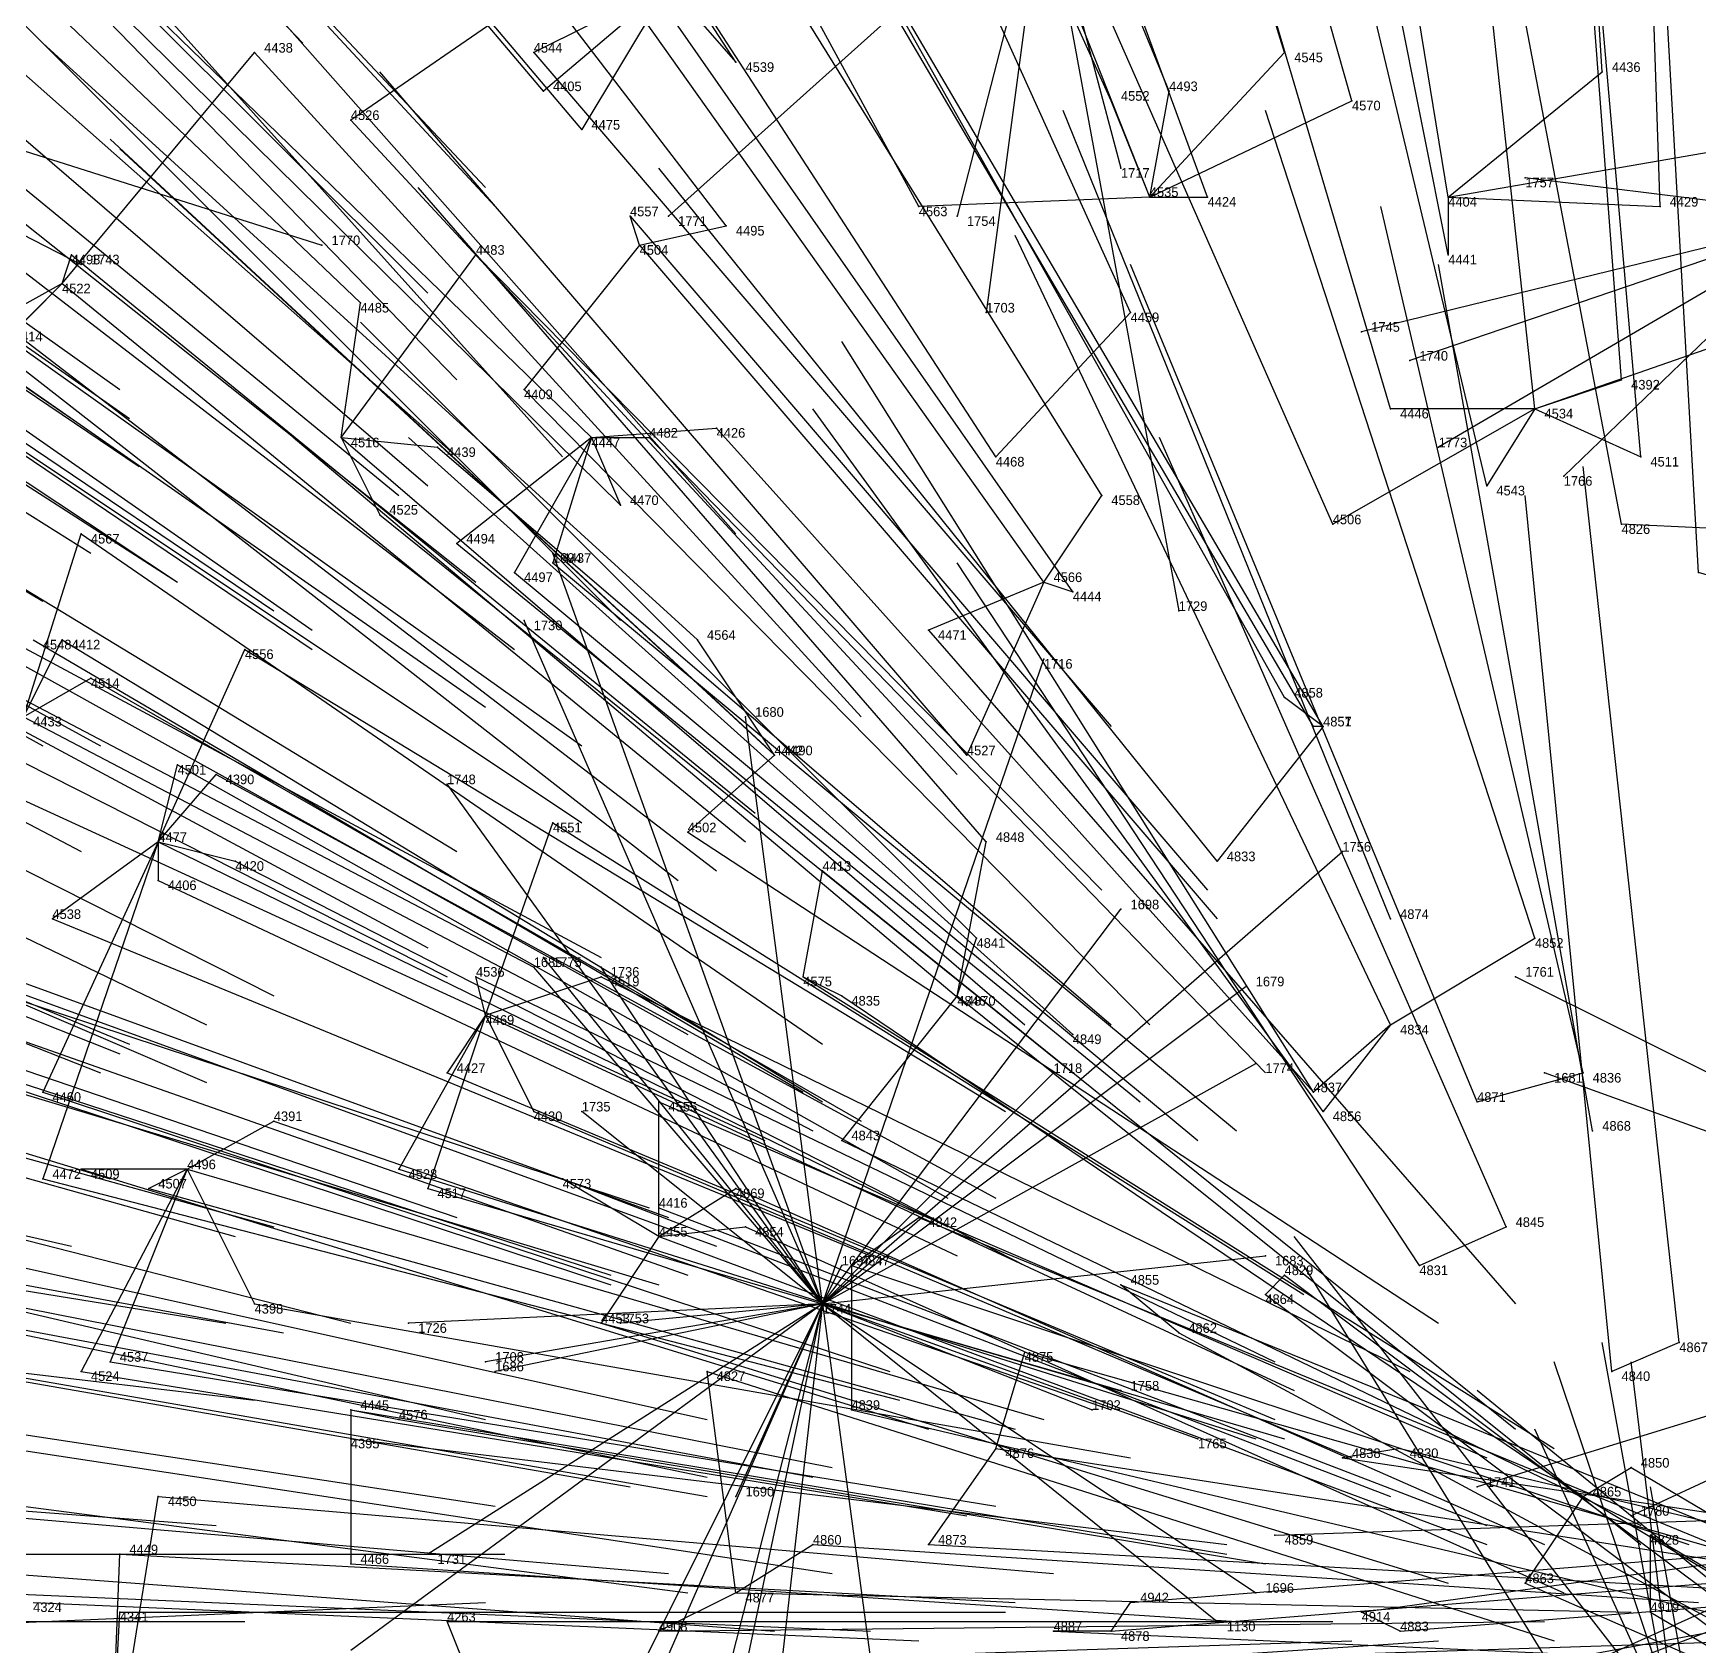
# Model space of a CAD drawing. Extents: x -0.5 to 0.59, y -0.5 to 0.58.
# Drawn here: x -0.181 to -0.008, y -0.0005 to 0.167 of the extents above; entities that cross this region are included whole.
import ezdxf

# ---------------------------------------------------------------- set-up
doc = ezdxf.new("R2010")
doc.units = 0
for name, color, linetype in [('Facilities', 3, 'CONTINUOUS'), ('Facilities_lines', 3, 'CONTINUOUS'), ('Normals', 1, 'CONTINUOUS'), ('Source_points', 5, 'CONTINUOUS'), ('Text', 3, 'CONTINUOUS')]:
    doc.layers.add(name, color=color, linetype=linetype)

msp = doc.modelspace()

# ---------------------------------------------------------------- linework, layer by layer
at = {"layer": 'Facilities', "color": 3}
for p in [(-0.065, 0.15, -0.409), (-0.034, 0.15, -0.385), (-0.118, 0.145, -0.468), (-0.178, 0.141, -0.568), (-0.025, 0.128, -0.325), (-0.149, 0.125, -0.486), (-0.123, 0.125, -0.439), (-0.081, 0.123, -0.368), (-0.076, 0.11, -0.334), (-0.047, 0.095, -0.266), (-0.104, 0.092, -0.347), (-0.168, 0.083, -0.469), (-0.04, 0.075, -0.213), (-0.101, 0.069, -0.306), (-0.085, 0.067, -0.271), (-0.134, 0.065, -0.373), (-0.073, 0.063, -0.241), (-0.04, 0.064, -0.188), (-0.031, 0.056, -0.161), (-0.019, 0.053, -0.141), (-0.165, 0.049, -0.431), (-0.116, 0.042, -0.309), (-0.096, 0.039, -0.259), (-0.037, 0.039, -0.134), (-0.099, 0.035, -1.25), (-0.053, 0.036, -0.161), (-0.062, 0.032, -0.174), (-0.01, 0.031, -0.082), (-0.148, 0.024, -0.375), (-0.081, 0.02, -0.207), (-0.039, 0.02, -0.11), (-0.02, 0.015, -0.063), (-0.052, 0.011, -0.132), (-0.108, 0.005, -0.27), (-0.013, 0.003, -0.034), (-0.069, 0.001, -0.172), (-0.039, 0.001, -0.098)]:
    msp.add_point(p, dxfattribs=at)
at = {"layer": 'Facilities_lines', "color": 3}
for p, q in [((-0.076, 0.183, -1.25), (-0.115, 0.148, -1.25)), ((-0.076, 0.183, -1.25), (-0.085, 0.148, -1.25)), ((-0.076, 0.183, -1.25), (-0.082, 0.138, -1.25)), ((-0.076, 0.183, -1.25), (-0.068, 0.153, -1.25)), ((-0.076, 0.183, -1.25), (-0.062, 0.107, -1.25)), ((-0.116, 0.18, -0.535), (-0.148, 0.158, -0.542)), ((-0.115, 0.172, -0.518), (-0.129, 0.165, -0.524)), ((-0.115, 0.172, -0.518), (-0.128, 0.161, -0.514)), ((-0.115, 0.172, -0.518), (-0.124, 0.157, -0.5)), ((-0.115, 0.172, -0.518), (-0.108, 0.164, -0.49)), ((-0.227, 0.169, -1.25), (-0.176, 0.143, -1.25)), ((-0.227, 0.169, -1.25), (-0.151, 0.145, -1.25)), ((-0.178, 0.141, -0.568), (-0.158, 0.165, -0.571)), ((-0.065, 0.15, -0.409), (-0.051, 0.165, -0.431)), ((-0.034, 0.15, -0.385), (-0.018, 0.163, -0.411)), ((-0.065, 0.15, -0.409), (-0.063, 0.161, -0.433)), ((-0.065, 0.15, -0.409), (-0.069, 0.16, -0.436)), ((-0.065, 0.15, -0.409), (-0.044, 0.16, -0.414)), ((-0.034, 0.15, -0.385), (-0.005, 0.155, -0.387)), ((0.006, 0.148, -1.25), (-0.026, 0.152, -1.25)), ((-0.065, 0.15, -0.409), (-0.089, 0.149, -0.434)), ((-0.065, 0.15, -0.409), (-0.059, 0.15, -0.403)), ((-0.034, 0.15, -0.385), (-0.012, 0.149, -0.374)), ((-0.034, 0.15, -0.385), (-0.034, 0.144, -0.369)), ((-0.118, 0.145, -0.468), (-0.119, 0.148, -0.476)), ((0.006, 0.148, -1.25), (-0.043, 0.136, -1.25)), ((0.006, 0.148, -1.25), (-0.038, 0.133, -1.25)), ((0.006, 0.148, -1.25), (-0.035, 0.124, -1.25)), ((0.006, 0.148, -1.25), (-0.022, 0.121, -1.25)), ((-0.118, 0.145, -0.468), (-0.109, 0.147, -0.457)), ((-0.178, 0.141, -0.568), (-0.177, 0.144, -0.571)), ((-0.149, 0.125, -0.486), (-0.135, 0.144, -0.494)), ((-0.118, 0.145, -0.468), (-0.13, 0.13, -0.46)), ((-0.178, 0.141, -0.568), (-0.204, 0.115, -0.586)), ((-0.178, 0.141, -0.568), (-0.187, 0.136, -0.577)), ((-0.178, 0.141, -0.568), (-0.183, 0.136, -0.57)), ((-0.149, 0.125, -0.486), (-0.147, 0.139, -0.506)), ((-0.081, 0.123, -0.368), (-0.067, 0.138, -0.383)), ((-0.025, 0.128, -0.325), (-0.002, 0.136, -0.341)), ((-0.025, 0.128, -0.325), (-0.016, 0.131, -0.329)), ((-0.025, 0.128, -0.325), (-0.046, 0.116, -0.313)), ((-0.025, 0.128, -0.325), (-0.04, 0.128, -0.334)), ((-0.025, 0.128, -0.325), (-0.03, 0.12, -0.309)), ((-0.025, 0.128, -0.325), (-0.014, 0.123, -0.309)), ((-0.149, 0.125, -0.486), (-0.139, 0.124, -0.465)), ((-0.149, 0.125, -0.486), (-0.145, 0.117, -0.467)), ((-0.123, 0.125, -0.439), (-0.137, 0.114, -0.445)), ((-0.123, 0.125, -0.439), (-0.131, 0.111, -0.428)), ((-0.123, 0.125, -0.439), (-0.127, 0.112, -0.423)), ((-0.123, 0.125, -0.439), (-0.11, 0.126, -0.418)), ((-0.123, 0.125, -0.439), (-0.12, 0.118, -0.421)), ((-0.123, 0.125, -0.439), (-0.117, 0.125, -0.429)), ((-0.076, 0.11, -0.334), (-0.07, 0.119, -0.345)), ((0.006, 0.115, -0.288), (-0.016, 0.116, -0.292)), ((-0.182, 0.096, -0.514), (-0.176, 0.115, -0.524)), ((-0.099, 0.035, -1.25), (-0.127, 0.113, -1.25)), ((0.002, 0.108, -0.27), (-0.008, 0.111, -0.278)), ((-0.076, 0.11, -0.334), (-0.088, 0.105, -0.342)), ((-0.076, 0.11, -0.334), (-0.084, 0.092, -0.313)), ((-0.076, 0.11, -0.334), (-0.073, 0.109, -0.328)), ((-0.099, 0.035, -1.25), (-0.13, 0.106, -1.25)), ((-0.182, 0.096, -0.514), (-0.178, 0.104, -0.515)), ((-0.104, 0.092, -0.347), (-0.112, 0.104, -0.382)), ((-0.168, 0.083, -0.469), (-0.159, 0.103, -0.473)), ((-0.099, 0.035, -1.25), (-0.076, 0.102, -1.25)), ((-0.182, 0.096, -0.514), (-0.175, 0.1, -0.504)), ((-0.047, 0.095, -0.266), (-0.051, 0.098, -0.277)), ((-0.099, 0.035, -1.25), (-0.107, 0.096, -1.25)), ((-0.047, 0.095, -0.266), (-0.058, 0.081, -0.249)), ((-0.047, 0.095, -0.266), (-0.048, 0.095, -0.267)), ((-0.104, 0.092, -0.347), (-0.113, 0.084, -0.353)), ((-0.104, 0.092, -0.347), (-0.105, 0.093, -0.35)), ((-0.168, 0.083, -0.469), (-0.166, 0.091, -0.473)), ((-0.168, 0.083, -0.469), (-0.162, 0.09, -0.462)), ((-0.099, 0.035, -1.25), (-0.138, 0.089, -1.25)), ((-0.134, 0.065, -0.373), (-0.127, 0.085, -0.383)), ((-0.168, 0.083, -0.469), (-0.18, 0.057, -0.472)), ((-0.168, 0.083, -0.469), (-0.18, 0.048, -0.466)), ((-0.168, 0.083, -0.469), (-0.179, 0.075, -0.486)), ((-0.168, 0.083, -0.469), (-0.168, 0.079, -0.463)), ((-0.168, 0.083, -0.469), (-0.16, 0.081, -0.448)), ((-0.099, 0.035, -1.25), (-0.045, 0.082, -1.25)), ((-0.085, 0.067, -0.271), (-0.082, 0.083, -0.292)), ((-0.101, 0.069, -0.306), (-0.099, 0.08, -0.318)), ((-0.099, 0.035, -1.25), (-0.068, 0.076, -1.25)), ((-0.085, 0.067, -0.271), (-0.083, 0.073, -0.276)), ((-0.04, 0.064, -0.188), (-0.025, 0.073, -0.192)), ((-0.099, 0.035, -1.25), (-0.128, 0.071, -1.25)), ((-0.099, 0.035, -1.25), (-0.129, 0.07, -1.25)), ((-0.099, 0.035, -1.25), (-0.122, 0.07, -1.25)), ((-0.134, 0.065, -0.373), (-0.135, 0.069, -0.379)), ((-0.134, 0.065, -0.373), (-0.122, 0.069, -0.35)), ((-0.101, 0.069, -0.306), (-0.097, 0.067, -0.294)), ((-0.099, 0.035, -1.25), (-0.055, 0.068, -1.25)), ((0.037, 0.037, -1.25), (-0.027, 0.069, -1.25)), ((-0.085, 0.067, -0.271), (-0.097, 0.052, -0.276)), ((-0.085, 0.067, -0.271), (-0.084, 0.066, -0.267)), ((-0.134, 0.065, -0.373), (-0.143, 0.049, -0.377)), ((-0.134, 0.065, -0.373), (-0.14, 0.047, -0.369)), ((-0.134, 0.065, -0.373), (-0.138, 0.059, -0.375)), ((-0.134, 0.065, -0.373), (-0.129, 0.055, -0.351)), ((-0.04, 0.064, -0.188), (-0.048, 0.057, -0.188)), ((-0.04, 0.064, -0.188), (-0.047, 0.055, -0.18)), ((-0.099, 0.035, -1.25), (-0.054, 0.06, -1.25)), ((-0.099, 0.035, -1.25), (-0.075, 0.059, -1.25)), ((-0.031, 0.056, -0.161), (-0.02, 0.059, -0.155)), ((0.037, 0.037, -1.25), (-0.024, 0.059, -1.25)), ((-0.116, 0.042, -0.309), (-0.116, 0.056, -0.321)), ((-0.165, 0.049, -0.431), (-0.156, 0.054, -0.413)), ((-0.099, 0.035, -1.25), (-0.124, 0.055, -1.25)), ((-0.165, 0.049, -0.431), (-0.176, 0.049, -0.456)), ((-0.165, 0.049, -0.431), (-0.176, 0.028, -0.445)), ((-0.165, 0.049, -0.431), (-0.173, 0.029, -0.438)), ((-0.165, 0.049, -0.431), (-0.169, 0.047, -0.438)), ((-0.165, 0.049, -0.431), (-0.158, 0.035, -0.405)), ((-0.116, 0.042, -0.309), (-0.126, 0.048, -0.337)), ((-0.116, 0.042, -0.309), (-0.108, 0.047, -0.295)), ((-0.116, 0.042, -0.309), (-0.116, 0.045, -0.312)), ((-0.096, 0.039, -0.259), (-0.089, 0.044, -0.247)), ((-0.116, 0.042, -0.309), (-0.122, 0.033, -0.316)), ((-0.116, 0.042, -0.309), (-0.107, 0.043, -0.287)), ((-0.037, 0.039, -0.134), (-0.028, 0.043, -0.128)), ((-0.099, 0.035, -1.25), (-0.053, 0.04, -1.25)), ((-0.099, 0.035, -1.25), (-0.097, 0.039, -1.25)), ((-0.096, 0.039, -0.259), (-0.096, 0.024, -0.248)), ((-0.062, 0.032, -0.174), (-0.068, 0.037, -0.193)), ((-0.053, 0.036, -0.161), (-0.051, 0.038, -0.16)), ((0.037, 0.037, -1.25), (-0.031, 0.016, -1.25)), ((0.037, 0.037, -1.25), (-0.015, 0.013, -1.25)), ((-0.099, 0.035, -1.25), (-0.148, -0.001, -1.25)), ((-0.099, 0.035, -1.25), (-0.142, 0.033, -1.25)), ((-0.099, 0.035, -1.25), (-0.14, 0.009, -1.25)), ((-0.099, 0.035, -1.25), (-0.134, 0.029, -1.25)), ((-0.099, 0.035, -1.25), (-0.133, 0.028, -1.25)), ((-0.099, 0.035, -1.25), (-0.126, -0.019, -1.25)), ((-0.099, 0.035, -1.25), (-0.121, -0.015, -1.25)), ((-0.099, 0.035, -1.25), (-0.12, 0.033, -1.25)), ((-0.099, 0.035, -1.25), (-0.11, -0.017, -1.25)), ((-0.099, 0.035, -1.25), (-0.109, -0.004, -1.25)), ((-0.099, 0.035, -1.25), (-0.108, 0.015, -1.25)), ((-0.099, 0.035, -1.25), (-0.104, -0.009, -1.25)), ((-0.099, 0.035, -1.25), (-0.058, 0.002, -1.25)), ((-0.099, 0.035, -1.25), (-0.092, -0.017, -1.25)), ((-0.099, 0.035, -1.25), (-0.054, 0.005, -1.25)), ((-0.099, 0.035, -1.25), (-0.071, 0.024, -1.25)), ((-0.099, 0.035, -1.25), (-0.068, 0.026, -1.25)), ((-0.099, 0.035, -1.25), (-0.06, 0.021, -1.25)), ((-0.081, 0.02, -0.207), (-0.078, 0.03, -0.209)), ((-0.01, 0.031, -0.082), (-0.017, 0.028, -0.081)), ((-0.108, 0.005, -0.27), (-0.111, 0.028, -0.285)), ((-0.148, 0.024, -0.375), (-0.148, 0.021, -0.374)), ((-0.148, 0.024, -0.375), (-0.148, 0.008, -0.37)), ((-0.148, 0.024, -0.375), (-0.143, 0.023, -0.363)), ((-0.081, 0.02, -0.207), (-0.088, 0.01, -0.221)), ((-0.039, 0.02, -0.11), (-0.045, 0.019, -0.122)), ((-0.02, 0.015, -0.063), (-0.015, 0.018, -0.059)), ((-0.173, -0.016, -0.435), (-0.168, 0.015, -0.421)), ((-0.02, 0.015, -0.063), (-0.026, 0.006, -0.067)), ((-0.013, 0.003, -0.034), (-0.013, 0.011, -0.043)), ((-0.173, -0.016, -0.435), (-0.172, 0.009, -0.43)), ((-0.108, 0.005, -0.27), (-0.1, 0.01, -0.252)), ((-0.108, 0.005, -0.27), (-0.116, 0.001, -0.29)), ((-0.069, 0.001, -0.172), (-0.067, 0.004, -0.168)), ((-0.173, -0.016, -0.435), (-0.172, 0.003, -0.431)), ((-0.136, -0.003, -0.34), (-0.138, 0.002, -0.345)), ((-0.039, 0.001, -0.098), (-0.043, 0.003, -0.109)), ((-0.069, 0.001, -0.172), (-0.075, 0.001, -0.188))]:
    msp.add_line(p, q, dxfattribs=at)
at = {"layer": 'Normals', "color": 1}
for p, q in [((-0.018, 0.163, -0.411), (-0.024, 0.255, -0.372)), ((-0.051, 0.165, -0.431), (-0.078, 0.252, -0.39)), ((-0.044, 0.16, -0.414), (-0.069, 0.248, -0.375)), ((-0.063, 0.161, -0.433), (-0.098, 0.246, -0.393)), ((-0.069, 0.16, -0.436), (-0.107, 0.244, -0.397)), ((-0.108, 0.164, -0.49), (-0.158, 0.241, -0.451)), ((-0.034, 0.15, -0.385), (-0.049, 0.241, -0.346)), ((-0.012, 0.149, -0.374), (-0.015, 0.242, -0.336)), ((-0.065, 0.15, -0.409), (-0.099, 0.236, -0.372)), ((-0.059, 0.15, -0.403), (-0.091, 0.237, -0.365)), ((-0.034, 0.144, -0.369), (-0.052, 0.234, -0.331)), ((-0.217, 0.233, -0.796), (-0.153, 0.166, -0.834)), ((-0.128, 0.161, -0.514), (-0.188, 0.232, -0.477)), ((-0.089, 0.149, -0.434), (-0.133, 0.23, -0.395)), ((-0.124, 0.157, -0.5), (-0.184, 0.228, -0.463)), ((-0.067, 0.138, -0.383), (-0.105, 0.222, -0.345)), ((-0.016, 0.131, -0.329), (-0.023, 0.223, -0.292)), ((-0.109, 0.147, -0.457), (-0.165, 0.22, -0.417)), ((-0.025, 0.128, -0.325), (-0.035, 0.22, -0.288)), ((-0.197, 0.218, -0.736), (-0.134, 0.151, -0.773)), ((-0.196, 0.217, -0.732), (-0.133, 0.149, -0.769)), ((-0.04, 0.128, -0.334), (-0.066, 0.216, -0.296)), ((-0.014, 0.123, -0.309), (-0.022, 0.214, -0.269)), ((-0.03, 0.12, -0.309), (-0.051, 0.208, -0.267)), ((-0.206, 0.206, -0.729), (-0.14, 0.14, -0.765)), ((-0.016, 0.116, -0.292), (-0.033, 0.205, -0.251)), ((-0.147, 0.139, -0.506), (-0.214, 0.203, -0.469)), ((-0.081, 0.123, -0.368), (-0.131, 0.2, -0.328)), ((-0.046, 0.116, -0.313), (-0.083, 0.2, -0.273)), ((-0.008, 0.111, -0.278), (-0.013, 0.2, -0.232)), ((-0.202, 0.198, -0.708), (-0.137, 0.131, -0.743)), ((-0.07, 0.119, -0.345), (-0.119, 0.198, -0.308)), ((-0.188, 0.192, -0.672), (-0.126, 0.123, -0.71)), ((-0.123, 0.125, -0.439), (-0.189, 0.189, -0.399)), ((-0.076, 0.11, -0.334), (-0.13, 0.186, -0.298)), ((-0.248, 0.184, -0.772), (-0.172, 0.13, -0.809)), ((-0.207, 0.185, -0.694), (-0.137, 0.123, -0.731)), ((-0.169, 0.184, -0.624), (-0.108, 0.115, -0.662)), ((-0.073, 0.109, -0.328), (-0.126, 0.185, -0.292)), ((-0.12, 0.118, -0.421), (-0.186, 0.183, -0.382)), ((-0.247, 0.18, -0.765), (-0.171, 0.127, -0.802)), ((-0.211, 0.181, -0.694), (-0.14, 0.12, -0.731)), ((-0.253, 0.179, -0.776), (-0.177, 0.127, -0.813)), ((-0.215, 0.178, -0.699), (-0.143, 0.119, -0.735)), ((-0.051, 0.098, -0.277), (-0.096, 0.178, -0.237)), ((-0.048, 0.095, -0.267), (-0.095, 0.175, -0.229)), ((-0.047, 0.095, -0.266), (-0.094, 0.175, -0.228)), ((-0.247, 0.174, -0.754), (-0.17, 0.122, -0.791)), ((-0.185, 0.171, -0.631), (-0.12, 0.106, -0.67)), ((-0.208, 0.168, -0.668), (-0.135, 0.11, -0.705)), ((-0.112, 0.104, -0.382), (-0.18, 0.166, -0.343)), ((-0.158, 0.165, -0.571), (-0.095, 0.096, -0.608)), ((-0.129, 0.165, -0.524), (-0.069, 0.095, -0.562)), ((-0.084, 0.092, -0.313), (-0.145, 0.163, -0.276)), ((-0.253, 0.162, -0.752), (-0.175, 0.113, -0.79)), ((-0.243, 0.161, -0.729), (-0.166, 0.11, -0.766)), ((-0.244, 0.16, -0.729), (-0.166, 0.11, -0.767)), ((-0.205, 0.16, -0.65), (-0.131, 0.103, -0.686)), ((-0.233, 0.159, -0.705), (-0.156, 0.107, -0.742)), ((-0.228, 0.158, -0.694), (-0.152, 0.105, -0.731)), ((-0.148, 0.158, -0.542), (-0.085, 0.09, -0.578)), ((-0.04, 0.075, -0.213), (-0.074, 0.159, -0.171)), ((-0.025, 0.073, -0.192), (-0.053, 0.159, -0.15)), ((-0.26, 0.156, -0.757), (-0.18, 0.108, -0.795)), ((-0.105, 0.093, -0.35), (-0.173, 0.156, -0.314)), ((-0.229, 0.155, -0.691), (-0.152, 0.103, -0.728)), ((-0.104, 0.092, -0.347), (-0.172, 0.155, -0.31)), ((-0.058, 0.081, -0.249), (-0.116, 0.153, -0.212)), ((-0.068, 0.153, -1.25), (-0.068, 0.153, -1.15)), ((-0.082, 0.083, -0.292), (-0.141, 0.151, -0.249)), ((-0.026, 0.152, -1.25), (-0.026, 0.152, -1.15)), ((-0.21, 0.15, -0.645), (-0.134, 0.097, -0.682)), ((-0.02, 0.059, -0.155), (-0.041, 0.149, -0.117)), ((-0.119, 0.148, -0.476), (-0.059, 0.078, -0.514)), ((-0.115, 0.148, -1.25), (-0.115, 0.148, -1.15)), ((-0.085, 0.148, -1.25), (-0.085, 0.148, -1.15)), ((-0.2, 0.147, -0.62), (-0.124, 0.093, -0.658)), ((-0.04, 0.064, -0.188), (-0.079, 0.146, -0.147)), ((-0.177, 0.144, -0.571), (-0.106, 0.086, -0.61)), ((-0.151, 0.145, -1.25), (-0.151, 0.145, -1.15)), ((-0.135, 0.144, -0.494), (-0.07, 0.078, -0.53)), ((-0.118, 0.145, -0.468), (-0.058, 0.075, -0.506)), ((-0.176, 0.143, -1.25), (-0.176, 0.143, -1.15)), ((-0.031, 0.056, -0.161), (-0.067, 0.143, -0.125)), ((-0.019, 0.053, -0.141), (-0.035, 0.143, -0.101)), ((-0.178, 0.141, -0.568), (-0.107, 0.083, -0.607)), ((-0.261, 0.137, -0.737), (-0.18, 0.093, -0.776)), ((-0.255, 0.137, -0.724), (-0.174, 0.093, -0.762)), ((-0.202, 0.137, -0.61), (-0.124, 0.085, -0.647)), ((-0.083, 0.073, -0.276), (-0.147, 0.137, -0.234)), ((-0.082, 0.138, -1.25), (-0.082, 0.138, -1.15)), ((-0.187, 0.136, -0.577), (-0.114, 0.079, -0.617)), ((-0.183, 0.136, -0.57), (-0.11, 0.08, -0.61)), ((-0.048, 0.057, -0.188), (-0.097, 0.135, -0.147)), ((-0.043, 0.136, -1.25), (-0.043, 0.136, -1.15)), ((-0.038, 0.133, -1.25), (-0.038, 0.133, -1.15)), ((-0.216, 0.13, -0.63), (-0.137, 0.082, -0.668)), ((-0.13, 0.13, -0.46), (-0.065, 0.064, -0.497)), ((-0.047, 0.055, -0.18), (-0.1, 0.128, -0.137)), ((-0.258, 0.125, -0.717), (-0.176, 0.082, -0.755)), ((-0.084, 0.066, -0.267), (-0.154, 0.125, -0.226)), ((-0.149, 0.125, -0.486), (-0.078, 0.064, -0.521)), ((-0.073, 0.063, -0.241), (-0.142, 0.125, -0.202)), ((-0.117, 0.125, -0.429), (-0.053, 0.059, -0.467)), ((-0.11, 0.126, -0.418), (-0.048, 0.057, -0.457)), ((-0.028, 0.043, -0.128), (-0.064, 0.125, -0.084)), ((-0.139, 0.124, -0.465), (-0.069, 0.064, -0.503)), ((-0.035, 0.124, -1.25), (-0.035, 0.124, -1.15)), ((-0.01, 0.031, -0.082), (-0.02, 0.122, -0.041)), ((-0.022, 0.121, -1.25), (-0.022, 0.121, -1.15)), ((-0.017, 0.028, -0.081), (-0.026, 0.119, -0.041)), ((-0.222, 0.116, -0.625), (-0.14, 0.072, -0.662)), ((-0.145, 0.117, -0.467), (-0.073, 0.059, -0.504)), ((-0.204, 0.115, -0.586), (-0.122, 0.071, -0.623)), ((-0.176, 0.115, -0.524), (-0.099, 0.062, -0.561)), ((-0.211, 0.113, -0.6), (-0.129, 0.07, -0.636)), ((-0.137, 0.114, -0.445), (-0.066, 0.056, -0.485)), ((-0.127, 0.113, -1.25), (-0.127, 0.113, -1.15)), ((-0.221, 0.111, -0.618), (-0.138, 0.069, -0.655)), ((-0.131, 0.111, -0.428), (-0.06, 0.052, -0.467)), ((-0.127, 0.112, -0.423), (-0.056, 0.053, -0.461)), ((-0.037, 0.039, -0.134), (-0.085, 0.112, -0.087)), ((-0.239, 0.109, -0.656), (-0.156, 0.067, -0.695)), ((-0.194, 0.108, -0.554), (-0.113, 0.063, -0.592)), ((-0.13, 0.106, -1.25), (-0.13, 0.106, -1.15)), ((-0.062, 0.107, -1.25), (-0.062, 0.107, -1.15)), ((-0.246, 0.104, -0.668), (-0.163, 0.064, -0.707)), ((-0.181, 0.104, -0.521), (-0.101, 0.057, -0.558)), ((-0.178, 0.104, -0.515), (-0.099, 0.056, -0.552)), ((-0.088, 0.105, -0.342), (-0.027, 0.035, -0.379)), ((-0.159, 0.103, -0.473), (-0.08, 0.055, -0.511)), ((-0.076, 0.102, -1.25), (-0.076, 0.102, -1.15)), ((-0.175, 0.1, -0.504), (-0.095, 0.054, -0.543)), ((-0.256, 0.097, -0.685), (-0.171, 0.062, -0.723)), ((-0.182, 0.096, -0.514), (-0.1, 0.053, -0.552)), ((-0.107, 0.096, -1.25), (-0.107, 0.096, -1.15)), ((-0.258, 0.095, -0.687), (-0.172, 0.061, -0.724)), ((-0.247, 0.094, -0.661), (-0.163, 0.058, -0.7)), ((-0.26, 0.093, -0.691), (-0.174, 0.059, -0.729)), ((-0.19, 0.091, -0.526), (-0.105, 0.052, -0.563)), ((-0.166, 0.091, -0.473), (-0.086, 0.046, -0.512)), ((-0.162, 0.09, -0.462), (-0.081, 0.046, -0.501)), ((-0.138, 0.089, -1.25), (-0.138, 0.089, -1.15)), ((-0.127, 0.085, -0.383), (-0.049, 0.036, -0.42)), ((-0.113, 0.084, -0.353), (-0.035, 0.033, -0.389)), ((-0.168, 0.083, -0.469), (-0.086, 0.043, -0.51)), ((-0.045, 0.082, -1.25), (-0.045, 0.082, -1.15)), ((-0.16, 0.081, -0.448), (-0.078, 0.039, -0.486)), ((-0.099, 0.08, -0.318), (-0.027, 0.022, -0.357)), ((-0.168, 0.079, -0.463), (-0.085, 0.04, -0.504)), ((-0.262, 0.075, -0.68), (-0.173, 0.048, -0.719)), ((-0.203, 0.076, -0.541), (-0.115, 0.044, -0.577)), ((-0.179, 0.075, -0.486), (-0.094, 0.04, -0.525)), ((-0.068, 0.076, -1.25), (-0.068, 0.076, -1.15)), ((-0.225, 0.074, -0.592), (-0.137, 0.044, -0.629)), ((-0.205, 0.074, -0.546), (-0.117, 0.045, -0.582)), ((-0.198, 0.073, -0.528), (-0.11, 0.041, -0.564)), ((-0.128, 0.071, -1.25), (-0.128, 0.071, -1.15)), ((-0.129, 0.07, -1.25), (-0.129, 0.07, -1.15)), ((-0.122, 0.07, -1.25), (-0.122, 0.07, -1.15)), ((-0.246, 0.068, -0.638), (-0.156, 0.043, -0.674)), ((-0.201, 0.069, -0.531), (-0.113, 0.038, -0.567)), ((-0.135, 0.069, -0.379), (-0.052, 0.029, -0.417)), ((-0.122, 0.069, -0.35), (-0.038, 0.028, -0.386)), ((-0.101, 0.069, -0.306), (-0.023, 0.02, -0.345)), ((-0.055, 0.068, -1.25), (-0.055, 0.068, -1.15)), ((-0.027, 0.069, -1.25), (-0.027, 0.069, -1.15)), ((-0.249, 0.067, -0.644), (-0.16, 0.042, -0.682)), ((-0.21, 0.067, -0.55), (-0.121, 0.038, -0.586)), ((-0.209, 0.066, -0.549), (-0.121, 0.037, -0.585)), ((-0.097, 0.067, -0.294), (-0.02, 0.015, -0.332)), ((-0.085, 0.067, -0.271), (-0.014, 0.01, -0.312)), ((-0.134, 0.065, -0.373), (-0.05, 0.026, -0.41)), ((-0.206, 0.064, -0.539), (-0.116, 0.037, -0.575)), ((-0.268, 0.062, -0.687), (-0.177, 0.041, -0.725)), ((-0.138, 0.059, -0.375), (-0.052, 0.023, -0.411)), ((-0.075, 0.059, -1.25), (-0.075, 0.059, -1.15)), ((-0.054, 0.06, -1.25), (-0.054, 0.06, -1.15)), ((-0.024, 0.059, -1.25), (-0.024, 0.059, -1.15)), ((-0.238, 0.056, -0.611), (-0.148, 0.033, -0.648)), ((-0.18, 0.057, -0.472), (-0.092, 0.028, -0.511)), ((-0.116, 0.056, -0.321), (-0.03, 0.019, -0.357)), ((-0.156, 0.054, -0.413), (-0.069, 0.024, -0.451)), ((-0.129, 0.055, -0.351), (-0.044, 0.019, -0.389)), ((-0.124, 0.055, -1.25), (-0.124, 0.055, -1.15)), ((-0.097, 0.052, -0.276), (-0.014, 0.012, -0.315)), ((-0.247, 0.049, -0.629), (-0.155, 0.032, -0.665)), ((-0.176, 0.049, -0.456), (-0.088, 0.022, -0.496)), ((-0.165, 0.049, -0.431), (-0.076, 0.023, -0.469)), ((-0.143, 0.049, -0.377), (-0.054, 0.021, -0.415)), ((-0.253, 0.048, -0.644), (-0.161, 0.033, -0.681)), ((-0.18, 0.048, -0.466), (-0.091, 0.025, -0.504)), ((-0.169, 0.047, -0.438), (-0.079, 0.022, -0.474)), ((-0.14, 0.047, -0.369), (-0.051, 0.021, -0.406)), ((-0.126, 0.048, -0.337), (-0.04, 0.015, -0.375)), ((-0.108, 0.047, -0.295), (-0.024, 0.01, -0.335)), ((-0.116, 0.045, -0.312), (-0.03, 0.012, -0.349)), ((-0.224, 0.044, -0.571), (-0.134, 0.023, -0.608)), ((-0.089, 0.044, -0.247), (-0.004, 0.009, -0.288)), ((-0.201, 0.043, -0.515), (-0.111, 0.023, -0.552)), ((-0.116, 0.042, -0.309), (-0.03, 0.01, -0.348)), ((-0.107, 0.043, -0.287), (-0.022, 0.005, -0.325)), ((0.006, -0.03, -0.077), (-0.05, 0.042, -0.118)), ((-0.053, 0.04, -1.25), (-0.053, 0.04, -1.15)), ((-0.097, 0.039, -1.25), (-0.097, 0.039, -1.15)), ((-0.096, 0.039, -0.259), (-0.009, 0.01, -0.3)), ((-0.004, -0.034, -0.085), (-0.049, 0.039, -0.136)), ((-0.068, 0.037, -0.193), (0.018, 0.002, -0.231)), ((-0.051, 0.038, -0.16), (0.021, -0.016, -0.204)), ((-0.251, 0.036, -0.633), (-0.158, 0.025, -0.669)), ((-0.202, 0.036, -0.512), (-0.111, 0.017, -0.55)), ((-0.189, 0.036, -0.48), (-0.098, 0.018, -0.517)), ((-0.158, 0.035, -0.405), (-0.067, 0.019, -0.443)), ((-0.099, 0.035, -1.25), (-0.099, 0.035, -1.15)), ((-0.053, 0.036, -0.161), (0.019, -0.018, -0.204)), ((-0.191, 0.034, -0.486), (-0.1, 0.017, -0.523)), ((-0.142, 0.033, -1.25), (-0.142, 0.033, -1.15)), ((-0.122, 0.033, -0.316), (-0.034, 0.006, -0.354)), ((-0.12, 0.033, -1.25), (-0.12, 0.033, -1.15)), ((-0.211, 0.032, -0.532), (-0.119, 0.016, -0.569)), ((-0.062, 0.032, -0.174), (0.016, -0.01, -0.22)), ((-0.203, 0.031, -0.512), (-0.111, 0.015, -0.55)), ((-0.078, 0.03, -0.209), (0.01, 0.005, -0.25)), ((-0.004, -0.046, -0.116), (-0.018, 0.031, -0.178)), ((-0.225, 0.028, -0.566), (-0.133, 0.014, -0.603)), ((-0.176, 0.028, -0.445), (-0.084, 0.013, -0.483)), ((-0.173, 0.029, -0.438), (-0.081, 0.014, -0.475)), ((-0.134, 0.029, -1.25), (-0.134, 0.029, -1.15)), ((-0.133, 0.028, -1.25), (-0.133, 0.028, -1.15)), ((-0.111, 0.028, -0.285), (-0.023, 0, -0.325)), ((0.003, -0.048, -0.119), (-0.023, 0.029, -0.178)), ((-0.005, -0.053, -0.133), (-0.015, 0.029, -0.19)), ((-0.068, 0.026, -1.25), (-0.068, 0.026, -1.15)), ((0.034, -0.027, -0.108), (-0.031, 0.026, -0.163)), ((-0.148, 0.024, -0.375), (-0.057, 0.009, -0.414)), ((-0.143, 0.023, -0.363), (-0.053, 0.008, -0.402)), ((-0.096, 0.024, -0.248), (-0.007, 0.003, -0.289)), ((-0.071, 0.024, -1.25), (-0.071, 0.024, -1.15)), ((-0.19, 0.021, -0.478), (-0.098, 0.007, -0.514)), ((-0.148, 0.021, -0.374), (-0.057, 0.01, -0.414)), ((-0.06, 0.021, -1.25), (-0.06, 0.021, -1.15)), ((0.01, -0.055, -0.141), (-0.025, 0.022, -0.193)), ((-0.081, 0.02, -0.207), (0.009, 0.006, -0.249)), ((-0.039, 0.02, -0.11), (0.045, 0, -0.16)), ((-0.255, 0.019, -0.638), (-0.162, 0.012, -0.675)), ((-0.045, 0.019, -0.122), (0.042, 0.006, -0.171)), ((-0.015, 0.018, -0.059), (0.071, -0.033, -0.072)), ((-0.205, 0.017, -0.515), (-0.113, 0.005, -0.552)), ((-0.031, 0.016, -1.25), (-0.031, 0.016, -1.15)), ((0.003, -0.073, -0.183), (-0.013, 0.016, -0.224)), ((-0.208, 0.015, -0.522), (-0.115, 0.007, -0.558)), ((-0.168, 0.015, -0.421), (-0.075, 0.007, -0.458)), ((-0.108, 0.015, -1.25), (-0.108, 0.015, -1.15)), ((-0.052, 0.011, -0.132), (0.037, 0.014, -0.179)), ((-0.043, 0.003, -0.109), (0.044, 0.015, -0.156)), ((-0.02, 0.015, -0.063), (0.065, -0.036, -0.076)), ((-0.015, 0.013, -1.25), (-0.015, 0.013, -1.15)), ((-0.067, 0.004, -0.168), (0.021, 0.011, -0.214)), ((-0.013, 0.011, -0.043), (0.073, -0.04, -0.045)), ((-0.224, 0.009, -0.561), (-0.132, 0.009, -0.599)), ((-0.172, 0.009, -0.43), (-0.079, 0.004, -0.467)), ((-0.14, 0.009, -1.25), (-0.14, 0.009, -1.15)), ((-0.1, 0.01, -0.252), (-0.008, 0.004, -0.289)), ((-0.088, 0.01, -0.221), (0.002, 0.005, -0.264)), ((-0.072, -0.026, -0.192), (0.008, 0.01, -0.24)), ((-0.197, 0.008, -0.493), (-0.104, 0.001, -0.53)), ((-0.148, 0.008, -0.37), (-0.056, 0.002, -0.41)), ((-0.069, 0.001, -0.172), (0.018, 0.008, -0.221)), ((-0.039, 0.001, -0.098), (0.05, 0.008, -0.143)), ((-0.026, 0.006, -0.067), (0.065, -0.034, -0.074)), ((-0.227, 0, -0.566), (-0.134, 0.004, -0.604)), ((-0.186, 0.005, -0.464), (-0.094, 0.001, -0.503)), ((-0.181, 0.004, -0.453), (-0.089, 0, -0.491)), ((-0.108, 0.005, -0.27), (-0.015, 0.003, -0.307)), ((-0.084, -0.028, -0.22), (0.001, 0.004, -0.263)), ((-0.054, 0.005, -1.25), (-0.054, 0.005, -1.15)), ((-0.252, 0.002, -0.63), (-0.159, 0.002, -0.666)), ((-0.172, 0.003, -0.431), (-0.08, 0.003, -0.468)), ((-0.138, 0.002, -0.345), (-0.046, 0.002, -0.385)), ((-0.116, 0.001, -0.29), (-0.024, 0.002, -0.33)), ((-0.093, -0.015, -0.235), (-0.001, 0.002, -0.272)), ((-0.058, 0.002, -1.25), (-0.058, 0.002, -1.15)), ((-0.013, 0.003, -0.034), (0.073, -0.048, -0.036)), ((-0.136, -0.003, -0.34), (-0.044, 0, -0.38)), ((-0.126, -0.006, -0.315), (-0.035, 0, -0.355)), ((-0.095, -0.003, -0.236), (-0.002, 0, -0.274)), ((-0.075, 0.001, -0.188), (0.015, -0.003, -0.232))]:
    msp.add_line(p, q, dxfattribs=at)
at = {"layer": 'Source_points', "color": 5}
for p in [(-0.158, 0.165, -0.571), (-0.129, 0.165, -0.524), (-0.051, 0.165, -0.431), (-0.108, 0.164, -0.49), (-0.018, 0.163, -0.411), (-0.128, 0.161, -0.514), (-0.063, 0.161, -0.433), (-0.069, 0.16, -0.436), (-0.044, 0.16, -0.414), (-0.148, 0.158, -0.542), (-0.124, 0.157, -0.5), (-0.068, 0.153, -1.25), (-0.026, 0.152, -1.25), (-0.089, 0.149, -0.434), (-0.059, 0.15, -0.403), (-0.012, 0.149, -0.374), (-0.119, 0.148, -0.476), (-0.115, 0.148, -1.25), (-0.085, 0.148, -1.25), (-0.109, 0.147, -0.457), (-0.177, 0.144, -0.571), (-0.151, 0.145, -1.25), (-0.135, 0.144, -0.494), (-0.034, 0.144, -0.369), (-0.176, 0.143, -1.25), (-0.147, 0.139, -0.506), (-0.082, 0.138, -1.25), (-0.067, 0.138, -0.383), (-0.043, 0.136, -1.25), (-0.038, 0.133, -1.25), (-0.13, 0.13, -0.46), (-0.016, 0.131, -0.329), (-0.04, 0.128, -0.334), (-0.117, 0.125, -0.429), (-0.11, 0.126, -0.418), (-0.139, 0.124, -0.465), (-0.035, 0.124, -1.25), (-0.014, 0.123, -0.309), (-0.03, 0.12, -0.309), (-0.022, 0.121, -1.25), (-0.12, 0.118, -0.421), (-0.07, 0.119, -0.345), (-0.145, 0.117, -0.467), (-0.046, 0.116, -0.313), (-0.016, 0.116, -0.292), (-0.176, 0.115, -0.524), (-0.137, 0.114, -0.445), (-0.127, 0.113, -1.25), (-0.131, 0.111, -0.428), (-0.127, 0.112, -0.423), (-0.008, 0.111, -0.278), (-0.073, 0.109, -0.328), (-0.13, 0.106, -1.25), (-0.062, 0.107, -1.25), (-0.178, 0.104, -0.515), (-0.112, 0.104, -0.382), (-0.088, 0.105, -0.342), (-0.159, 0.103, -0.473), (-0.076, 0.102, -1.25), (-0.175, 0.1, -0.504), (-0.051, 0.098, -0.277), (-0.107, 0.096, -1.25), (-0.048, 0.095, -0.267), (-0.105, 0.093, -0.35), (-0.084, 0.092, -0.313), (-0.166, 0.091, -0.473), (-0.162, 0.09, -0.462), (-0.138, 0.089, -1.25), (-0.127, 0.085, -0.383), (-0.113, 0.084, -0.353), (-0.082, 0.083, -0.292), (-0.045, 0.082, -1.25), (-0.16, 0.081, -0.448), (-0.099, 0.08, -0.318), (-0.058, 0.081, -0.249), (-0.168, 0.079, -0.463), (-0.179, 0.075, -0.486), (-0.068, 0.076, -1.25), (-0.083, 0.073, -0.276), (-0.025, 0.073, -0.192), (-0.128, 0.071, -1.25), (-0.129, 0.07, -1.25), (-0.122, 0.07, -1.25), (-0.135, 0.069, -0.379), (-0.122, 0.069, -0.35), (-0.055, 0.068, -1.25), (-0.027, 0.069, -1.25), (-0.097, 0.067, -0.294), (-0.084, 0.066, -0.267), (-0.138, 0.059, -0.375), (-0.075, 0.059, -1.25), (-0.054, 0.06, -1.25), (-0.024, 0.059, -1.25), (-0.02, 0.059, -0.155), (-0.18, 0.057, -0.472), (-0.116, 0.056, -0.321), (-0.048, 0.057, -0.188), (-0.156, 0.054, -0.413), (-0.129, 0.055, -0.351), (-0.124, 0.055, -1.25), (-0.047, 0.055, -0.18), (-0.097, 0.052, -0.276), (-0.176, 0.049, -0.456), (-0.143, 0.049, -0.377), (-0.18, 0.048, -0.466), (-0.169, 0.047, -0.438), (-0.14, 0.047, -0.369), (-0.126, 0.048, -0.337), (-0.108, 0.047, -0.295), (-0.116, 0.045, -0.312), (-0.089, 0.044, -0.247), (-0.107, 0.043, -0.287), (-0.028, 0.043, -0.128), (-0.053, 0.04, -1.25), (-0.097, 0.039, -1.25), (-0.068, 0.037, -0.193), (-0.051, 0.038, -0.16), (-0.158, 0.035, -0.405), (-0.142, 0.033, -1.25), (-0.122, 0.033, -0.316), (-0.12, 0.033, -1.25), (-0.078, 0.03, -0.209), (-0.176, 0.028, -0.445), (-0.173, 0.029, -0.438), (-0.134, 0.029, -1.25), (-0.133, 0.028, -1.25), (-0.111, 0.028, -0.285), (-0.017, 0.028, -0.081), (-0.068, 0.026, -1.25), (-0.143, 0.023, -0.363), (-0.096, 0.024, -0.248), (-0.071, 0.024, -1.25), (-0.148, 0.021, -0.374), (-0.06, 0.021, -1.25), (-0.045, 0.019, -0.122), (-0.015, 0.018, -0.059), (-0.031, 0.016, -1.25), (-0.168, 0.015, -0.421), (-0.108, 0.015, -1.25), (-0.015, 0.013, -1.25), (-0.013, 0.011, -0.043), (-0.172, 0.009, -0.43), (-0.14, 0.009, -1.25), (-0.1, 0.01, -0.252), (-0.088, 0.01, -0.221), (-0.148, 0.008, -0.37), (-0.026, 0.006, -0.067), (-0.067, 0.004, -0.168), (-0.054, 0.005, -1.25), (-0.172, 0.003, -0.431), (-0.138, 0.002, -0.345), (-0.058, 0.002, -1.25), (-0.043, 0.003, -0.109), (-0.116, 0.001, -0.29), (-0.075, 0.001, -0.188)]:
    msp.add_point(p, dxfattribs=at)

# ---------------------------------------------------------------- texts
at = {"layer": 'Text', "color": 3}
for s, p in [('4438', (-0.157, 0.165, -0.571)), ('4544', (-0.129, 0.165, -0.524)), ('4545', (-0.05, 0.164, -0.431)), ('4539', (-0.107, 0.163, -0.49)), ('4436', (-0.017, 0.163, -0.411)), ('4405', (-0.127, 0.161, -0.514)), ('4552', (-0.068, 0.16, -0.436)), ('4493', (-0.063, 0.161, -0.433)), ('4570', (-0.044, 0.159, -0.414)), ('4526', (-0.148, 0.158, -0.542)), ('4475', (-0.123, 0.157, -0.5)), ('1717', (-0.068, 0.152, -1.25)), ('4535', (-0.065, 0.15, -0.409)), ('1757', (-0.026, 0.151, -1.25)), ('4557', (-0.119, 0.148, -0.476)), ('4563', (-0.089, 0.148, -0.434)), ('4424', (-0.059, 0.149, -0.403)), ('4404', (-0.034, 0.149, -0.385)), ('4429', (-0.011, 0.149, -0.374)), ('1771', (-0.114, 0.147, -1.25)), ('1754', (-0.084, 0.147, -1.25)), ('1770', (-0.15, 0.145, -1.25)), ('4495', (-0.108, 0.146, -0.457)), ('4498', (-0.177, 0.143, -0.571)), ('1743', (-0.175, 0.143, -1.25)), ('4483', (-0.135, 0.144, -0.494)), ('4504', (-0.118, 0.144, -0.468)), ('4441', (-0.034, 0.143, -0.369)), ('4522', (-0.178, 0.14, -0.568)), ('4485', (-0.147, 0.138, -0.506)), ('1703', (-0.082, 0.138, -1.25)), ('4459', (-0.067, 0.137, -0.383)), ('1745', (-0.042, 0.136, -1.25)), ('4414', (-0.183, 0.135, -0.57)), ('1740', (-0.037, 0.133, -1.25)), ('4409', (-0.13, 0.129, -0.46)), ('4392', (-0.015, 0.13, -0.329)), ('4446', (-0.039, 0.127, -0.334)), ('4534', (-0.024, 0.127, -0.325)), ('4516', (-0.148, 0.124, -0.486)), ('4447', (-0.123, 0.124, -0.439)), ('4482', (-0.117, 0.125, -0.429)), ('4426', (-0.11, 0.125, -0.418)), ('1773', (-0.035, 0.124, -1.25)), ('4439', (-0.138, 0.123, -0.465)), ('4468', (-0.081, 0.122, -0.368)), ('4511', (-0.013, 0.122, -0.309)), ('4543', (-0.029, 0.119, -0.309)), ('1766', (-0.022, 0.12, -1.25)), ('4525', (-0.144, 0.117, -0.467)), ('4470', (-0.119, 0.118, -0.421)), ('4558', (-0.069, 0.118, -0.345)), ('4506', (-0.046, 0.116, -0.313)), ('4826', (-0.016, 0.115, -0.292)), ('4567', (-0.175, 0.114, -0.524)), ('4494', (-0.136, 0.114, -0.445)), ('1694', (-0.127, 0.112, -1.25)), ('4437', (-0.126, 0.112, -0.423)), ('4497', (-0.13, 0.11, -0.428)), ('4566', (-0.075, 0.11, -0.334)), ('4444', (-0.073, 0.108, -0.328)), ('1729', (-0.062, 0.107, -1.25)), ('1730', (-0.129, 0.105, -1.25)), ('4548', (-0.18, 0.103, -0.521)), ('4412', (-0.177, 0.103, -0.515)), ('4564', (-0.111, 0.104, -0.382)), ('4471', (-0.087, 0.104, -0.342)), ('4556', (-0.159, 0.102, -0.473)), ('1716', (-0.076, 0.101, -1.25)), ('4514', (-0.175, 0.099, -0.504)), ('4858', (-0.05, 0.098, -0.277)), ('1680', (-0.106, 0.096, -1.25)), ('4433', (-0.181, 0.095, -0.514)), ('4857', (-0.047, 0.095, -0.266)), ('4851', (-0.047, 0.095, -0.267)), ('4442', (-0.104, 0.092, -0.35)), ('4490', (-0.103, 0.092, -0.347)), ('4527', (-0.084, 0.092, -0.313)), ('4501', (-0.166, 0.09, -0.473)), ('4390', (-0.161, 0.089, -0.462)), ('1748', (-0.138, 0.089, -1.25)), ('4551', (-0.127, 0.084, -0.383)), ('4502', (-0.113, 0.084, -0.353)), ('4477', (-0.168, 0.083, -0.469)), ('4848', (-0.081, 0.083, -0.292)), ('4833', (-0.057, 0.081, -0.249)), ('1756', (-0.045, 0.082, -1.25)), ('4420', (-0.16, 0.08, -0.448)), ('4413', (-0.099, 0.08, -0.318)), ('4406', (-0.167, 0.078, -0.463)), ('1698', (-0.067, 0.076, -1.25)), ('4538', (-0.179, 0.075, -0.486)), ('4874', (-0.039, 0.075, -0.213)), ('4841', (-0.083, 0.072, -0.276)), ('4852', (-0.025, 0.072, -0.192)), ('1685', (-0.129, 0.07, -1.25)), ('1775', (-0.127, 0.07, -1.25)), ('4536', (-0.135, 0.069, -0.379)), ('1736', (-0.121, 0.069, -1.25)), ('1761', (-0.026, 0.069, -1.25)), ('4519', (-0.121, 0.068, -0.35)), ('4575', (-0.101, 0.068, -0.306)), ('1679', (-0.054, 0.068, -1.25)), ('4835', (-0.096, 0.066, -0.294)), ('4846', (-0.085, 0.066, -0.271)), ('4870', (-0.084, 0.066, -0.267)), ('4469', (-0.134, 0.064, -0.373)), ('4834', (-0.039, 0.063, -0.188)), ('4849', (-0.073, 0.062, -0.241)), ('4427', (-0.137, 0.059, -0.375)), ('1718', (-0.075, 0.059, -1.25)), ('1774', (-0.053, 0.059, -1.25)), ('1681', (-0.023, 0.058, -1.25)), ('4836', (-0.019, 0.058, -0.155)), ('4837', (-0.048, 0.057, -0.188)), ('4460', (-0.179, 0.056, -0.472)), ('1735', (-0.124, 0.055, -1.25)), ('4555', (-0.115, 0.055, -0.321)), ('4871', (-0.031, 0.056, -0.161)), ('4391', (-0.156, 0.054, -0.413)), ('4430', (-0.129, 0.054, -0.351)), ('4856', (-0.046, 0.054, -0.18)), ('4868', (-0.018, 0.053, -0.141)), ('4843', (-0.096, 0.052, -0.276)), ('4472', (-0.179, 0.048, -0.466)), ('4509', (-0.175, 0.048, -0.456)), ('4496', (-0.165, 0.049, -0.431)), ('4528', (-0.142, 0.048, -0.377)), ('4507', (-0.168, 0.047, -0.438)), ('4517', (-0.139, 0.046, -0.369)), ('4573', (-0.126, 0.047, -0.337)), ('4869', (-0.108, 0.046, -0.295)), ('4416', (-0.116, 0.045, -0.312)), ('4842', (-0.088, 0.043, -0.247)), ('4845', (-0.027, 0.043, -0.128)), ('4455', (-0.116, 0.042, -0.309)), ('4854', (-0.106, 0.042, -0.287)), ('1697', (-0.097, 0.039, -1.25)), ('4847', (-0.095, 0.039, -0.259)), ('1683', (-0.052, 0.039, -1.25)), ('4829', (-0.051, 0.038, -0.16)), ('4831', (-0.037, 0.038, -0.134)), ('4855', (-0.067, 0.037, -0.193)), ('4398', (-0.158, 0.034, -0.405)), ('1744', (-0.099, 0.034, -1.25)), ('4864', (-0.053, 0.035, -0.161)), ('1726', (-0.141, 0.032, -1.25)), ('4453', (-0.122, 0.033, -0.316)), ('1753', (-0.12, 0.033, -1.25)), ('4862', (-0.061, 0.032, -0.174)), ('4537', (-0.172, 0.029, -0.438)), ('1708', (-0.133, 0.029, -1.25)), ('4875', (-0.078, 0.029, -0.209)), ('4867', (-0.01, 0.03, -0.082)), ('4524', (-0.175, 0.027, -0.445)), ('1686', (-0.133, 0.028, -1.25)), ('4827', (-0.11, 0.027, -0.285)), ('4840', (-0.016, 0.027, -0.081)), ('1758', (-0.067, 0.026, -1.25)), ('4445', (-0.147, 0.024, -0.375)), ('4839', (-0.096, 0.024, -0.248)), ('1702', (-0.071, 0.024, -1.25)), ('4576', (-0.143, 0.023, -0.363)), ('4395', (-0.148, 0.02, -0.374)), ('1765', (-0.06, 0.02, -1.25)), ('4876', (-0.08, 0.019, -0.207)), ('4838', (-0.044, 0.019, -0.122)), ('4830', (-0.038, 0.019, -0.11)), ('4850', (-0.014, 0.018, -0.059)), ('1690', (-0.107, 0.015, -1.25)), ('1741', (-0.03, 0.016, -1.25)), ('4865', (-0.019, 0.015, -0.063)), ('4450', (-0.167, 0.014, -0.421)), ('1780', (-0.014, 0.013, -1.25)), ('4860', (-0.1, 0.01, -0.252)), ('4873', (-0.087, 0.01, -0.221)), ('4859', (-0.051, 0.01, -0.132)), ('4828', (-0.013, 0.01, -0.043)), ('4449', (-0.171, 0.009, -0.43)), ('4466', (-0.147, 0.008, -0.37)), ('1731', (-0.139, 0.008, -1.25)), ('4863', (-0.026, 0.006, -0.067)), ('1696', (-0.053, 0.005, -1.25)), ('4324', (-0.181, 0.003, -0.453)), ('4877', (-0.107, 0.004, -0.27)), ('4942', (-0.066, 0.004, -0.168)), ('4919', (-0.013, 0.003, -0.034)), ('4341', (-0.172, 0.002, -0.431)), ('4263', (-0.138, 0.002, -0.345)), ('4908', (-0.116, 0.001, -0.29)), ('4887', (-0.075, 0.001, -0.188)), ('1130', (-0.057, 0.001, -1.25)), ('4914', (-0.043, 0.002, -0.109)), ('4883', (-0.039, 0.001, -0.098)), ('4878', (-0.068, 0, -0.172))]:
    msp.add_text(s, height=0.001, dxfattribs=at).set_placement(p)

doc.saveas('drawing.dxf')
